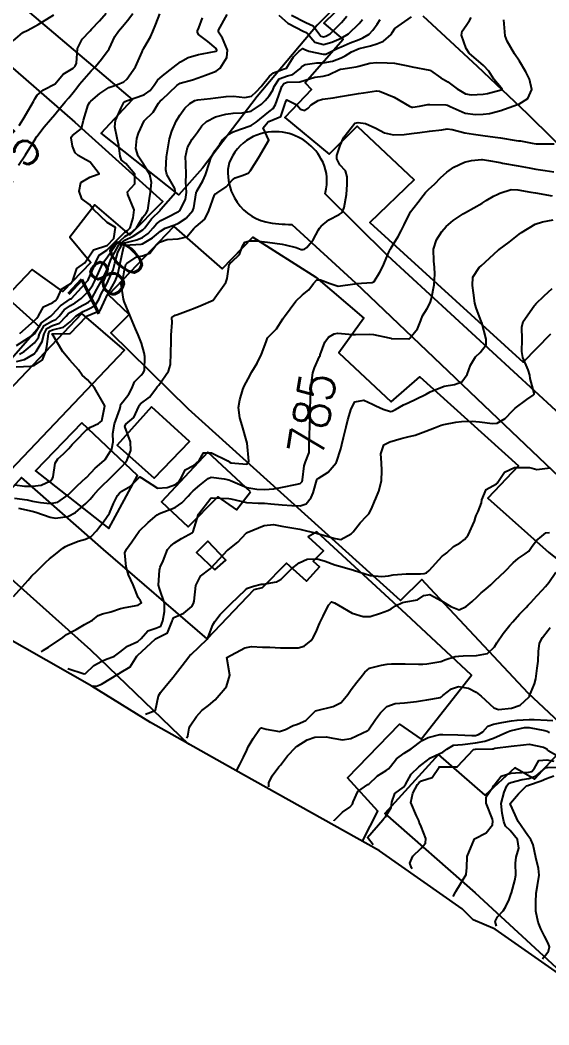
# Model space of a CAD drawing. Header units: metres. Extents: x 307586 to 320046, y 7427249 to 7434250.
# Drawn here: x 318462.1 to 318521.4, y 7429861 to 7429973.6 of the extents above; entities that cross this region are included whole.
import ezdxf
from ezdxf.enums import TextEntityAlignment as Align

# ---------------------------------------------------------------- set-up
doc = ezdxf.new("R2010")
doc.units = ezdxf.units.M
doc.header["$MEASUREMENT"] = 0
for name, color, linetype in [('Area', 45, 'Continuous'), ('Cotas', 45, 'Continuous'), ('Curvas de Nivel 1m', 11, 'Continuous'), ('Curvas de Nivel 5m', 15, 'Continuous'), ('Edificações', 30, 'Continuous'), ('Vias Primárias', 230, 'Continuous')]:
    doc.layers.add(name, color=color, linetype=linetype)
doc.styles.add('Style-STANDARD', font='STANDARD.shx')

msp = doc.modelspace()

# ---------------------------------------------------------------- linework, layer by layer
at = {"layer": 'Area'}
msp.add_polyline3d([(318531.45, 7429859.28, 797.75), (318527.81, 7429862.45, 797.75), (318523.99, 7429865.69, 801.75), (318515.37, 7429871.69, 801.68), (318512.91, 7429872.74, 801.5), (318511.68, 7429873.98, 801.48), (318502.4, 7429880.49, 793.26), (318487.16, 7429889, 792.92), (318476.75, 7429894.85, 791.23), (318470.14, 7429898.92, 791.31), (318455.02, 7429907.53, 788.57)], dxfattribs=at)
at = {"layer": 'Curvas de Nivel 1m', "flags": 128}
for points, elevation in [([(318461.34, 7429971.23), (318462.12, 7429971.92), (318462.42, 7429972.16), (318462.98, 7429972.44), (318463.74, 7429972.83), (318464.14, 7429973.06), (318465.88, 7429974.13)], 773), ([(318461.5, 7429919.98), (318462.89, 7429919.82), (318463.5, 7429919.65), (318464.41, 7429919.49), (318465.49, 7429919.39), (318466.35, 7429919.53), (318467.5, 7429920.38), (318468.5, 7429921.39), (318469.53, 7429922.3), (318469.56, 7429922.32), (318469.59, 7429922.35), (318470.53, 7429923.36), (318471.55, 7429924.22), (318471.66, 7429924.33), (318472.38, 7429925.51), (318472.55, 7429926.32), (318472.5, 7429927.23), (318472.69, 7429928.31), (318473.28, 7429929.97), (318473.36, 7429930.3), (318473.4, 7429930.52), (318473.63, 7429930.8), (318474.31, 7429931.63), (318474.63, 7429932.29), (318474.94, 7429933.01), (318475.67, 7429933.77), (318475.93, 7429934.02), (318476.06, 7429934.28), (318476.09, 7429935.88), (318476.04, 7429936.28), (318475.71, 7429937.34), (318475.34, 7429938.28), (318475.04, 7429938.98), (318474.48, 7429940.29), (318473.77, 7429942.03), (318473.69, 7429942.3), (318473.46, 7429943.97), (318473.59, 7429944.3), (318473.63, 7429944.46), (318473.81, 7429945.56), (318473.96, 7429946.16), (318474.09, 7429946.3), (318475.13, 7429946.99), (318475.83, 7429947.16), (318476.66, 7429947.45), (318477.3, 7429948.27), (318477.58, 7429948.53), (318477.85, 7429948.7), (318478.59, 7429948.99), (318479.85, 7429949.06), (318480.82, 7429949.26), (318481.6, 7429950.21), (318481.73, 7429950.35), (318481.87, 7429950.44), (318482.84, 7429951.24), (318483.29, 7429952.19), (318483.91, 7429953.96), (318483.99, 7429954.1), (318484.16, 7429954.18), (318485.21, 7429954.88), (318485.94, 7429955.64), (318486.22, 7429955.87), (318487.03, 7429956.15), (318487.67, 7429956.42), (318487.95, 7429956.7), (318488.85, 7429958.13), (318489.99, 7429960.11), (318489.35, 7429961.47), (318489.89, 7429962.11), (318490.01, 7429962.18), (318491.34, 7429962.77), (318491.8, 7429964.09), (318491.84, 7429964.29), (318492.04, 7429964.63), (318493.16, 7429964.07), (318493.55, 7429963.59), (318494.03, 7429963.43), (318494.41, 7429963.68), (318494.76, 7429964.05), (318495.52, 7429964.56), (318496.04, 7429964.69), (318497.23, 7429964.84), (318498.05, 7429964.98), (318498.92, 7429965.14), (318500.05, 7429965.32), (318500.63, 7429965.4), (318502.06, 7429965.62), (318502.43, 7429965.59), (318504.05, 7429964.93), (318505.76, 7429963.92), (318506.03, 7429963.8), (318506.16, 7429963.79), (318506.91, 7429963.91), (318507.85, 7429964.09), (318508.04, 7429964.09), (318509.86, 7429964.05), (318510.04, 7429964.01), (318510.33, 7429963.87), (318512.03, 7429963.14), (318513.18, 7429962.99), (318514.02, 7429963.01), (318514.74, 7429963.1), (318516.03, 7429963.43), (318516.31, 7429963.52), (318517.06, 7429963.79), (318517.77, 7429964.05), (318518.04, 7429964.15), (318519.06, 7429964.76), (318519.49, 7429965.76), (318519.25, 7429966.94), (318518.84, 7429967.77), (318518.1, 7429968.95), (318517.55, 7429969.79), (318516.72, 7429971.2), (318516.51, 7429971.8), (318516.36, 7429973.59)], 782), ([(318461.52, 7429921.5), (318462.61, 7429921.34), (318463.52, 7429921.33), (318464.47, 7429921.46), (318465.53, 7429921.95), (318465.73, 7429922.2), (318465.82, 7429922.4), (318466.04, 7429923.9), (318466.33, 7429924.39), (318466.99, 7429924.96), (318467.57, 7429925.57), (318467.95, 7429926), (318468.31, 7429926.37), (318469.6, 7429927.68), (318470, 7429927.94), (318470.9, 7429928.34), (318471.27, 7429928.67), (318471.62, 7429930.33), (318470.47, 7429932.34), (318469.66, 7429933.24), (318469.09, 7429933.78), (318468.67, 7429934.36), (318467.69, 7429935.47), (318466.89, 7429936.39), (318465.72, 7429938.4), (318467.67, 7429938.43), (318467.72, 7429938.45), (318469.57, 7429940.35), (318469.67, 7429940.43), (318469.74, 7429940.46), (318471.08, 7429941.01), (318471.68, 7429942.33), (318471.7, 7429942.4), (318471.77, 7429942.53), (318472.79, 7429944.32), (318473.07, 7429945.05), (318473.33, 7429946.31), (318473.74, 7429948.2), (318473.79, 7429948.3), (318473.84, 7429948.33), (318475.68, 7429948.45), (318475.85, 7429948.49), (318476.96, 7429949.16), (318477.86, 7429949.92), (318478.39, 7429950.25), (318479.47, 7429950.63), (318479.87, 7429950.8), (318480.74, 7429951.36), (318481.47, 7429952.21), (318481.59, 7429952.52), (318481.85, 7429954.21), (318481.86, 7429954.26), (318481.92, 7429954.39), (318482.59, 7429955.54), (318482.89, 7429956.2), (318483.35, 7429957.58), (318483.53, 7429958.19), (318483.97, 7429958.95), (318484.5, 7429959.66), (318484.86, 7429960.17), (318485.43, 7429960.73), (318486, 7429961.04), (318486.81, 7429961.34), (318488.01, 7429961.74), (318488.59, 7429962.13), (318490.02, 7429963.27), (318490.49, 7429963.64), (318490.75, 7429964.1), (318491.1, 7429965.04), (318491.46, 7429966.1), (318491.7, 7429966.46), (318492.07, 7429966.58), (318493.49, 7429966.65), (318494.07, 7429966.81), (318495.18, 7429967.16), (318496.08, 7429967.26), (318496.7, 7429967.41), (318497.91, 7429968.02), (318498.04, 7429968.07), (318498.08, 7429968.07), (318499.78, 7429968.3), (318500.09, 7429968.38), (318501.34, 7429968.73), (318502.1, 7429968.82), (318503.27, 7429968.78), (318504.09, 7429968.71), (318505.59, 7429968.43), (318506.09, 7429968.31), (318508.04, 7429967.94), (318508.08, 7429967.93), (318508.14, 7429967.9), (318509.28, 7429967.09), (318510.07, 7429966.64), (318511.13, 7429965.86), (318512.05, 7429965.3), (318512.71, 7429965.18), (318514.05, 7429965.26), (318514.53, 7429965.34), (318516.06, 7429965.74), (318516.11, 7429965.75), (318516.15, 7429965.8), (318516.06, 7429965.96), (318515.22, 7429966.95), (318514.68, 7429967.82), (318514.09, 7429968.46), (318512.48, 7429969.85), (318512.12, 7429970.36), (318511.62, 7429971.86), (318511.69, 7429972.31), (318512.14, 7429972.95), (318512.5, 7429973.5), (318512.7, 7429973.84)], 781), ([(318461.69, 7429935.32), (318462.59, 7429935.54), (318463.7, 7429936.18), (318463.82, 7429936.3), (318463.92, 7429936.42), (318464.59, 7429937.54), (318464.81, 7429938.41), (318465.11, 7429939.02), (318465.73, 7429939.34), (318466.52, 7429939.61), (318467.28, 7429940.38), (318467.49, 7429940.63), (318467.75, 7429940.82), (318468.73, 7429941.39), (318469.77, 7429941.97), (318469.99, 7429942.13), (318470.14, 7429942.35), (318470.72, 7429943.4), (318471.23, 7429944.34), (318471.42, 7429944.71), (318471.81, 7429945.47), (318472.08, 7429946.06), (318472.15, 7429946.33), (318472.31, 7429946.81), (318473.15, 7429948.31), (318473.85, 7429948.91), (318474.8, 7429949.34), (318475.86, 7429950.04), (318475.99, 7429950.15), (318476.1, 7429950.28), (318476.86, 7429951.28), (318477.85, 7429952.26), (318477.87, 7429952.29), (318477.89, 7429952.36), (318479.52, 7429954.24), (318479.46, 7429954.7), (318478.58, 7429956.25), (318478.46, 7429956.76), (318478.54, 7429958.25), (318478.63, 7429958.91), (318478.87, 7429960.25), (318479.11, 7429961.12), (318479.63, 7429962.24), (318480.02, 7429962.92), (318480.57, 7429963.69), (318481.16, 7429964.22), (318481.72, 7429964.53), (318482.04, 7429964.62), (318483.45, 7429964.78), (318484.04, 7429964.85), (318485.22, 7429965), (318486.05, 7429965.02), (318487.32, 7429964.87), (318488.05, 7429965.04), (318488.62, 7429965.57), (318489.14, 7429966.12), (318490.07, 7429967.28), (318490.54, 7429967.65), (318491.73, 7429968.09), (318492, 7429968.17), (318492.09, 7429968.36), (318492.76, 7429969.43), (318493.42, 7429970.08), (318493.83, 7429970.36), (318494.11, 7429970.22), (318494.21, 7429970.17), (318494.49, 7429970.06), (318496.11, 7429969.72), (318496.4, 7429969.75), (318497, 7429970.03), (318497.75, 7429970.39), (318498.12, 7429970.55), (318499.11, 7429971), (318500.13, 7429971.39), (318500.56, 7429971.55), (318501.25, 7429971.98), (318501.67, 7429972.44), (318502.14, 7429973.11), (318502.49, 7429973.63)], 779), ([(318461.71, 7429937.08), (318463.59, 7429938.29), (318463.72, 7429938.39), (318463.73, 7429938.41), (318464.5, 7429939.65), (318465.54, 7429940.4), (318465.67, 7429940.48), (318465.75, 7429940.57), (318466.63, 7429941.53), (318467.77, 7429942.32), (318467.81, 7429942.34), (318467.86, 7429942.38), (318469.01, 7429943.58), (318469.68, 7429944.35), (318469.73, 7429944.42), (318469.8, 7429944.53), (318470.36, 7429945.79), (318470.55, 7429946.34), (318470.97, 7429947.2), (318471.84, 7429947.78), (318472.4, 7429948.32), (318473.86, 7429949.78), (318474.16, 7429949.99), (318474.44, 7429950.29), (318474.78, 7429951.39), (318474.89, 7429952.29), (318474.2, 7429954.01), (318474.17, 7429954.3), (318474.99, 7429955.22), (318474.98, 7429956.29), (318473.95, 7429957.47), (318473.5, 7429957.85), (318473.33, 7429958.31), (318473.18, 7429959.51), (318473, 7429960.31), (318472.74, 7429961.58), (318472.82, 7429962.32), (318473.45, 7429963.74), (318473.75, 7429964.31), (318473.9, 7429964.44), (318474.04, 7429964.5), (318475.37, 7429964.96), (318476.05, 7429965.23), (318476.68, 7429965.65), (318477.15, 7429966.27), (318477.51, 7429966.83), (318478.07, 7429967.31), (318479.29, 7429968.24), (318480.09, 7429968.88), (318480.97, 7429969.35), (318482.1, 7429969.69), (318482.53, 7429969.77), (318484.1, 7429970.07), (318484.18, 7429970.19), (318484.11, 7429970.36), (318483.17, 7429971.15), (318482.13, 7429971.94), (318481.99, 7429972.21), (318481.99, 7429972.35), (318482.14, 7429972.69), (318482.57, 7429973.79)], 777), ([(318462, 7429961.73), (318462.28, 7429962.17), (318462.45, 7429962.44), (318463.11, 7429963.52), (318463.6, 7429964.43), (318463.75, 7429964.72), (318464.04, 7429965.13), (318464.73, 7429965.74), (318466.06, 7429966.4), (318466.95, 7429967.51), (318468.08, 7429968.18), (318468.3, 7429968.38), (318468.43, 7429968.72), (318468.54, 7429970.37), (318469.06, 7429971.42), (318469.96, 7429972.35), (318470.13, 7429972.52), (318471.01, 7429973.47), (318471.78, 7429974.33)], 774), ([(318462.03, 7429936.11), (318462.57, 7429936.44), (318463.71, 7429937.38), (318464.16, 7429937.98), (318464.3, 7429938.41), (318464.81, 7429939.33), (318465.74, 7429939.87), (318466.11, 7429940.02), (318466.49, 7429940.39), (318467.06, 7429941.08), (318467.76, 7429941.57), (318468.27, 7429941.86), (318468.97, 7429942.36), (318469.78, 7429943.2), (318470.25, 7429943.89), (318470.48, 7429944.34), (318470.9, 7429945.24), (318471.4, 7429946.33), (318471.56, 7429946.59), (318471.83, 7429946.92), (318472.81, 7429948.32), (318473.85, 7429949.31), (318474.48, 7429949.67), (318475.17, 7429950.29), (318475.42, 7429950.73), (318475.88, 7429951.47), (318476.24, 7429951.92), (318476.44, 7429952.27), (318476.63, 7429953.55), (318476.72, 7429954.27), (318476.85, 7429955.35), (318476.67, 7429956.27), (318475.95, 7429957.43), (318475.34, 7429958.29), (318475.08, 7429959.18), (318475.19, 7429960.29), (318475.38, 7429960.9), (318476.01, 7429962.28), (318477.04, 7429963.25), (318477.65, 7429964.26), (318477.82, 7429964.48), (318478.04, 7429964.67), (318478.87, 7429965.43), (318479.67, 7429966.24), (318480.07, 7429966.48), (318481.43, 7429966.85), (318482.07, 7429967.09), (318482.89, 7429967.39), (318484.08, 7429967.83), (318484.54, 7429968.18), (318485.28, 7429969.36), (318485.38, 7429970.17), (318484.79, 7429971.51), (318484.36, 7429972.19), (318484.36, 7429972.41), (318485.34, 7429974.17)], 778), ([(318462.07, 7429938.44), (318463.74, 7429939.9), (318463.99, 7429940.17), (318464.17, 7429940.42), (318464.73, 7429941.44), (318465.77, 7429941.93), (318466.06, 7429942.1), (318466.29, 7429942.39), (318466.76, 7429943.41), (318467.79, 7429944.06), (318468.03, 7429944.38), (318468.47, 7429945.71), (318469.37, 7429946.36), (318469.83, 7429947.03), (318470.36, 7429947.82), (318471.84, 7429948.29), (318471.9, 7429948.33), (318472.62, 7429949.08), (318472.81, 7429950.32), (318471.87, 7429950.89), (318470.34, 7429952.35), (318469.9, 7429952.88), (318469.05, 7429953.51), (318468.73, 7429954.37), (318468.94, 7429955.35), (318469.94, 7429955.97), (318470.23, 7429956.05), (318470.96, 7429956.34), (318469.96, 7429957.63), (318469.49, 7429957.89), (318468.62, 7429958.37), (318468.28, 7429958.69), (318467.97, 7429959.41), (318467.84, 7429960.38), (318467.87, 7429960.49), (318467.99, 7429960.62), (318468.98, 7429961.39), (318469.24, 7429962.36), (318469.75, 7429964.07), (318469.93, 7429964.35), (318469.97, 7429964.41), (318470.03, 7429964.48), (318471.07, 7429965.32), (318472.06, 7429965.99), (318472.29, 7429966.09), (318473.03, 7429966.32), (318473.74, 7429966.64), (318474.07, 7429966.93), (318475.04, 7429968.3), (318475.8, 7429969.98), (318475.92, 7429970.28), (318475.99, 7429970.4), (318476.11, 7429970.59), (318476.73, 7429971.67), (318477, 7429972.27), (318477.33, 7429973.08), (318477.78, 7429974.26)], 776), ([(318491.14, 7429974.1), (318492.14, 7429973.2), (318493.92, 7429972.28), (318494.13, 7429972.2), (318494.22, 7429972.16), (318494.3, 7429972.07), (318495.16, 7429971.09), (318496.12, 7429970.82), (318497.08, 7429971.07), (318498.13, 7429971.54), (318498.94, 7429972.01), (318500.14, 7429973.16), (318500.51, 7429973.62)], 778), ([(318492.53, 7429974.09), (318494.15, 7429973.3), (318494.98, 7429972.9), (318495.62, 7429972.05), (318495.85, 7429971.76), (318496.13, 7429971.68), (318496.41, 7429971.75), (318496.87, 7429972.03), (318497.51, 7429972.66), (318498.15, 7429973.27), (318498.75, 7429974.01)], 777), ([(318461.93, 7429918.89), (318463.48, 7429918.52), (318463.88, 7429918.42), (318465.48, 7429917.86), (318466.1, 7429917.77), (318467.48, 7429917.93), (318468.34, 7429918.37), (318469.49, 7429919.38), (318469.96, 7429919.88), (318470.34, 7429920.34), (318470.89, 7429920.96), (318471.52, 7429921.56), (318471.92, 7429921.94), (318472.3, 7429922.32), (318473.55, 7429923.59), (318473.89, 7429923.95), (318474.13, 7429924.29), (318474.53, 7429925.33), (318474.51, 7429926.29), (318473.87, 7429928.02), (318473.95, 7429928.3), (318474.88, 7429929.02), (318475.43, 7429930.28), (318475.49, 7429930.42), (318475.63, 7429930.56), (318476.62, 7429931.29), (318477.34, 7429932.26), (318477.47, 7429932.45), (318477.66, 7429932.66), (318478.77, 7429934.24), (318478.97, 7429934.96), (318479.01, 7429936.24), (318479.06, 7429937.58), (318479.07, 7429938.24), (318479.17, 7429939.67), (318479.14, 7429940.24), (318479.5, 7429940.48), (318479.75, 7429940.56), (318480.95, 7429941.02), (318481.76, 7429941.31), (318482.39, 7429941.57), (318483.77, 7429942.18), (318485.18, 7429944.17), (318485.35, 7429944.62), (318485.55, 7429946.16), (318485.65, 7429946.33), (318485.83, 7429946.44), (318486.7, 7429947.28), (318487.03, 7429948.15), (318487.3, 7429948.69), (318487.85, 7429948.83), (318488.54, 7429948.81), (318489.85, 7429948.69), (318491.5, 7429948.44), (318491.85, 7429948.38), (318493.05, 7429948.07), (318493.64, 7429947.87), (318493.84, 7429947.84), (318494.02, 7429947.88), (318494.27, 7429948.06), (318494.98, 7429948.92), (318495.59, 7429950.04), (318495.69, 7429950.23), (318495.88, 7429950.46), (318496.73, 7429951.19), (318497.89, 7429951.76), (318498.23, 7429952.01), (318498.46, 7429952.57), (318498.72, 7429954.01), (318498.79, 7429955.15), (318498.79, 7429956.01), (318498.61, 7429956.67), (318497.96, 7429957.34), (318497.64, 7429958.02), (318497.62, 7429958.38), (318497.99, 7429959.5), (318498.16, 7429959.85), (318498.22, 7429960.02), (318498.42, 7429960.44), (318499.64, 7429962), (318500.01, 7429962.09), (318500.83, 7429961.98), (318502.01, 7429961.44), (318502.96, 7429960.92), (318504, 7429960.71), (318505.18, 7429960.75), (318506, 7429960.84), (318506.95, 7429960.96), (318508.01, 7429961.11), (318509.4, 7429961.27), (318510.01, 7429961.36), (318510.56, 7429961.31), (318512, 7429960.93), (318512.95, 7429960.78), (318514, 7429960.63), (318515.38, 7429960.43), (318516, 7429960.35), (318517.73, 7429960.05), (318518, 7429960.03), (318518.24, 7429960.02), (318519.55, 7429959.76), (318519.99, 7429959.69), (318520.06, 7429959.68), (318521.99, 7429959.69)], 783), ([(318461.37, 7429908.97), (318462.69, 7429910.43), (318463, 7429910.81), (318463.4, 7429911.25), (318463.99, 7429911.82), (318464.57, 7429912.41), (318465, 7429912.82), (318465.42, 7429913.18), (318466.1, 7429913.72), (318466.92, 7429914.39), (318467.22, 7429914.59), (318467.44, 7429914.69), (318468.64, 7429915.16), (318469.45, 7429915.41), (318470.08, 7429915.71), (318470.67, 7429916.34), (318471.01, 7429916.79), (318471.47, 7429917.34), (318472.14, 7429918.32), (318472.59, 7429919.41), (318473.02, 7429920.31), (318473.24, 7429920.57), (318473.51, 7429920.76), (318474.48, 7429921.32), (318475.41, 7429922.28), (318475.47, 7429922.35), (318475.53, 7429922.38), (318475.72, 7429922.28), (318477.52, 7429921.1), (318478.59, 7429921.17), (318479.52, 7429921.54), (318479.92, 7429921.83), (318480.16, 7429922.22), (318480.62, 7429923.15), (318481.55, 7429923.65), (318482.2, 7429924.2), (318482.69, 7429925.07), (318483.57, 7429925.08), (318485.4, 7429924.16), (318485.55, 7429924.07), (318485.74, 7429923.97), (318487.55, 7429923.82), (318487.76, 7429924.14), (318487.58, 7429926.14), (318487.02, 7429928.15), (318486.75, 7429929.01), (318486.6, 7429930.15), (318486.77, 7429931.02), (318487.08, 7429932.15), (318487.25, 7429932.55), (318487.67, 7429933.36), (318488.08, 7429934.13), (318488.68, 7429935.13), (318489.18, 7429936.12), (318489.72, 7429937.5), (318489.87, 7429937.96), (318489.99, 7429938.11), (318490.87, 7429938.96), (318491.56, 7429940.09), (318491.63, 7429940.21), (318491.75, 7429940.36), (318493.04, 7429942.07), (318493.78, 7429942.79), (318494.49, 7429943.34), (318495.01, 7429944.05), (318495.4, 7429944.45), (318495.8, 7429944.47), (318496.89, 7429944.03), (318497.79, 7429943.75), (318499.64, 7429943.99), (318499.75, 7429944.03), (318499.79, 7429944.04), (318501.6, 7429944.17), (318501.8, 7429944.28), (318502.45, 7429945.32), (318502.78, 7429945.96), (318503.46, 7429947.57), (318503.66, 7429947.94), (318503.73, 7429948.05), (318503.85, 7429948.21), (318504.49, 7429949.3), (318504.83, 7429949.93), (318505.18, 7429950.63), (318505.8, 7429951.92), (318505.84, 7429951.98), (318505.89, 7429952.06), (318506.7, 7429953.12), (318507.31, 7429953.91), (318507.59, 7429954.24), (318507.92, 7429954.57), (318508.6, 7429955.22), (318509.26, 7429955.88), (318509.95, 7429956.5), (318510.76, 7429957.06), (318511.96, 7429957.65), (318512.73, 7429957.84), (318513.85, 7429957.94), (318513.96, 7429957.93), (318514.64, 7429957.81), (318515.96, 7429957.59), (318516.22, 7429957.54), (318517.96, 7429957.23), (318519.2, 7429957.01), (318519.95, 7429956.87), (318521, 7429956.69), (318521.95, 7429956.55)], 784), ([(318467.45, 7429900.92), (318469.31, 7429900.31), (318469.44, 7429900.35), (318470.37, 7429901.24), (318471.28, 7429901.74), (318471.7, 7429901.91), (318472.68, 7429902.31), (318473.3, 7429902.74), (318474.17, 7429903.43), (318475.31, 7429903.94), (318475.7, 7429904.27), (318476.45, 7429905.14), (318477.33, 7429905.42), (318477.91, 7429905.67), (318478.13, 7429906.24), (318478.29, 7429907.31), (318478.3, 7429908.24), (318477.74, 7429909.89), (318477.63, 7429910.25), (318477.74, 7429911.92), (318477.83, 7429912.25), (318478.14, 7429912.97), (318478.64, 7429914.24), (318479, 7429914.67), (318479.44, 7429915), (318480.2, 7429915.47), (318481.46, 7429916.16), (318481.49, 7429916.18), (318481.51, 7429916.21), (318481.52, 7429916.26), (318482.12, 7429918.2), (318483.5, 7429919.98), (318483.64, 7429920.04), (318485.5, 7429919.95), (318485.75, 7429919.91), (318487.5, 7429919.52), (318488.8, 7429919.42), (318489.5, 7429919.42), (318490.24, 7429919.36), (318491.49, 7429919.24), (318492.58, 7429919.16), (318493.5, 7429919.13), (318494.2, 7429919.36), (318494.74, 7429920.05), (318494.98, 7429920.58), (318495.4, 7429922.04), (318495.44, 7429922.13), (318495.53, 7429922.2), (318496.67, 7429922.9), (318497.55, 7429923.97), (318497.58, 7429924.02), (318498.08, 7429925.51), (318498.2, 7429926.01), (318498.37, 7429926.78), (318498.66, 7429928), (318498.86, 7429928.76), (318499.23, 7429930), (318499.64, 7429930.79), (318500.65, 7429930.97), (318501.64, 7429930.54), (318502.01, 7429930.34), (318502.83, 7429929.95), (318503.63, 7429929.72), (318503.83, 7429929.74), (318504.21, 7429929.93), (318505.12, 7429930.44), (318505.64, 7429930.69), (318506.48, 7429931.08), (318507.65, 7429931.65), (318508.11, 7429931.89), (318509.66, 7429932.55), (318510.81, 7429932.71), (318511.66, 7429933.01), (318512.25, 7429933.84), (318512.62, 7429934.91), (318513.17, 7429935.83), (318513.71, 7429936.33), (318514.36, 7429937.17), (318514.38, 7429937.81), (318513.88, 7429939.69), (318513.83, 7429939.82), (318513.75, 7429940.02), (318513.24, 7429941.3), (318513.11, 7429941.83), (318512.97, 7429943.01), (318512.85, 7429943.83), (318512.88, 7429944.76), (318513.59, 7429945.82), (318513.82, 7429946.03), (318514.76, 7429946.88), (318515.74, 7429947.8), (318515.8, 7429947.85), (318515.84, 7429947.87), (318516.97, 7429948.68), (318517.87, 7429949.41), (318518.06, 7429949.58), (318518.33, 7429949.77), (318519.88, 7429950.69), (318520.68, 7429950.95), (318521.89, 7429951.16)], 786), ([(318470.3, 7429898.97), (318470.67, 7429898.92), (318471.25, 7429899.15), (318473.13, 7429900.3), (318473.22, 7429900.34), (318473.26, 7429900.37), (318474.47, 7429901.09), (318475.2, 7429902.28), (318475.24, 7429902.33), (318475.29, 7429902.37), (318477.31, 7429904.25), (318478.64, 7429904.92), (318479.18, 7429906.23), (318479.2, 7429906.37), (318479.35, 7429906.62), (318480.47, 7429907.1), (318481.36, 7429907.87), (318481.55, 7429908.21), (318481.62, 7429908.46), (318481.8, 7429910.2), (318482.35, 7429911.24), (318483.41, 7429912.07), (318483.48, 7429912.11), (318483.55, 7429912.18), (318484.43, 7429913.16), (318485.37, 7429914.16), (318485.4, 7429914.19), (318485.43, 7429914.21), (318486.54, 7429915.05), (318487.46, 7429916.06), (318487.5, 7429916.1), (318487.57, 7429916.14), (318489.47, 7429916.94), (318490.53, 7429917.04), (318491.47, 7429916.86), (318492.13, 7429916.74), (318493.47, 7429916.53), (318495.46, 7429916.04), (318497.45, 7429915.46), (318498.08, 7429915.38), (318499.24, 7429915.99), (318499.47, 7429916.24), (318500.23, 7429917.23), (318500.97, 7429917.98), (318501.21, 7429918.25), (318501.5, 7429918.8), (318501.86, 7429919.61), (318502.01, 7429919.96), (318502.34, 7429920.77), (318502.62, 7429921.95), (318502.67, 7429923.08), (318502.64, 7429923.95), (318502.57, 7429924.96), (318502.9, 7429925.95), (318503.59, 7429926.3), (318504.86, 7429926.66), (318505.59, 7429926.85), (318506.43, 7429927.07), (318507.6, 7429927.49), (318508.57, 7429927.89), (318509.31, 7429928.17), (318509.61, 7429928.26), (318510.96, 7429928.51), (318511.61, 7429928.58), (318512.82, 7429928.63), (318513.61, 7429928.55), (318515.07, 7429928.35), (318515.61, 7429928.41), (318516.5, 7429928.91), (318517.33, 7429929.78), (318517.47, 7429929.94), (318517.64, 7429930.09), (318518.92, 7429931.04), (318519.65, 7429931.54), (318519.75, 7429931.65), (318519.76, 7429931.75), (318519.66, 7429932.15), (318519.31, 7429933.4), (318519.27, 7429933.76), (318519.07, 7429934.37), (318518.47, 7429935.77), (318518.38, 7429936.44), (318518.4, 7429937.77), (318518.37, 7429939.15), (318518.54, 7429939.77), (318519.77, 7429941.55), (318519.86, 7429941.66), (318519.95, 7429941.75), (318520.86, 7429942.66), (318521.79, 7429943.5)], 787), ([(318476.19, 7429895.78), (318477.27, 7429896.2), (318477.31, 7429896.25), (318477.64, 7429897.85), (318477.84, 7429898.24), (318478.48, 7429899), (318479.26, 7429899.94), (318479.39, 7429900.1), (318479.49, 7429900.23), (318480.27, 7429901.23), (318481.02, 7429902.21), (318481.15, 7429902.36), (318481.3, 7429902.49), (318483.09, 7429904.18), (318483.18, 7429904.32), (318483.32, 7429904.71), (318483.72, 7429905.79), (318483.94, 7429906.17), (318484.56, 7429906.95), (318485.36, 7429907.77), (318485.76, 7429908.15), (318487.38, 7429909.74), (318487.61, 7429909.9), (318488.28, 7429910.12), (318489.16, 7429910.34), (318489.39, 7429910.37), (318490.86, 7429910.62), (318491.4, 7429910.93), (318492.53, 7429912.07), (318493.42, 7429912.76), (318494.32, 7429913.15), (318495.42, 7429913.2), (318496.33, 7429912.94), (318497.42, 7429912.52), (318497.81, 7429912.4), (318499.27, 7429911.99), (318499.41, 7429911.95), (318499.48, 7429911.92), (318501.41, 7429911.32), (318502.67, 7429911.21), (318503.41, 7429911.31), (318503.93, 7429911.42), (318505.41, 7429911.5), (318507.02, 7429911.51), (318507.41, 7429911.54), (318507.68, 7429911.62), (318508, 7429911.88), (318509.43, 7429913.49), (318509.65, 7429913.65), (318509.97, 7429913.86), (318510.72, 7429914.58), (318511.45, 7429915), (318511.95, 7429915.35), (318512.34, 7429915.84), (318513.08, 7429917.43), (318513.18, 7429917.82), (318513.25, 7429918.06), (318513.49, 7429918.49), (318513.84, 7429919.48), (318513.9, 7429919.82), (318514.36, 7429920.98), (318515.53, 7429921.61), (318515.64, 7429921.69), (318515.7, 7429921.8), (318516.43, 7429922.9), (318517.55, 7429923.44), (318519.22, 7429923.43), (318519.55, 7429923.35), (318520.07, 7429923.22), (318521.55, 7429923.39)], 788), ([(318480.76, 7429893.15), (318480.92, 7429893.34), (318481.06, 7429894.21), (318481.09, 7429894.31), (318481.2, 7429894.5), (318481.89, 7429895.52), (318482.48, 7429896.19), (318483.23, 7429896.78), (318483.99, 7429897.41), (318484.67, 7429898.17), (318484.93, 7429898.47), (318485.25, 7429898.89), (318485.63, 7429900.15), (318485.29, 7429902.16), (318487.3, 7429903.24), (318488.06, 7429903.37), (318489.3, 7429903.3), (318490.12, 7429903.29), (318491.3, 7429903.23), (318492.45, 7429903.22), (318493.3, 7429903.23), (318493.96, 7429903.4), (318494.74, 7429904.05), (318494.99, 7429904.37), (318495.33, 7429905.01), (318495.61, 7429905.76), (318495.73, 7429906.03), (318496.1, 7429906.77), (318496.68, 7429908.02), (318497.02, 7429908.37), (318497.37, 7429908.28), (318497.83, 7429908.01), (318499.35, 7429907.11), (318500.6, 7429906.73), (318501.35, 7429906.75), (318502.51, 7429907.11), (318503.36, 7429907.42), (318503.72, 7429907.58), (318504.21, 7429907.93), (318504.99, 7429908.3), (318505.37, 7429908.38), (318506.66, 7429908.61), (318507.38, 7429909.1), (318508.05, 7429909.21), (318509.37, 7429908.51), (318510.4, 7429907.86), (318511.36, 7429907.5), (318512.15, 7429907.84), (318512.8, 7429908.4), (318513.38, 7429908.95), (318513.83, 7429909.37), (318514.35, 7429909.81), (318514.9, 7429910.3), (318515.4, 7429910.78), (318516.46, 7429911.78), (318517.42, 7429912.74), (318517.96, 7429913.24), (318518.75, 7429913.76), (318519.14, 7429914.05), (318519.44, 7429914.51), (318519.99, 7429915.21), (318520.63, 7429915.74), (318521.08, 7429916.12), (318521.47, 7429916.16)], 789), ([(318490.02, 7429887.65), (318490.01, 7429888.1), (318490.36, 7429888.87), (318491.14, 7429889.88), (318491.3, 7429890.09), (318492.1, 7429891.14), (318492.98, 7429892.06), (318493.17, 7429892.22), (318494.31, 7429892.92), (318495.18, 7429893.22), (318496.43, 7429893.27), (318497.18, 7429893.12), (318498.26, 7429892.92), (318499.18, 7429893.06), (318499.82, 7429893.35), (318501.1, 7429893.97), (318501.16, 7429894.01), (318501.19, 7429894.04), (318501.97, 7429895.2), (318502.51, 7429895.95), (318503.23, 7429896.65), (318504.17, 7429897), (318505.23, 7429897.08), (318506.55, 7429897.22), (318507.24, 7429897.32), (318507.72, 7429897.41), (318509.24, 7429897.68), (318509.38, 7429897.73), (318509.53, 7429897.87), (318510.49, 7429898.62), (318511.26, 7429898.89), (318512.39, 7429898.69), (318513.25, 7429898.26), (318513.8, 7429897.81), (318515.23, 7429896.49), (318515.75, 7429896.32), (318517.23, 7429896.46), (318518.18, 7429896.81), (318519.2, 7429897.75), (318519.22, 7429897.77), (318519.24, 7429897.83), (318519.81, 7429899.2), (318519.93, 7429899.74), (318520.09, 7429900.94), (318520.22, 7429901.74), (318520.23, 7429902.81), (318520.34, 7429903.74), (318520.69, 7429904.37), (318521.34, 7429905.2), (318521.56, 7429905.51)], 791), ([(318497.33, 7429883.85), (318497.32, 7429883.88), (318497.45, 7429884.01), (318498.28, 7429884.81), (318499.09, 7429885.38), (318499.37, 7429885.71), (318499.46, 7429885.99), (318499.98, 7429887.12), (318501.12, 7429887.92), (318501.2, 7429887.97), (318502.2, 7429888.9), (318503.15, 7429889.47), (318503.43, 7429889.66), (318503.66, 7429889.93), (318504.31, 7429890.78), (318505.17, 7429891.43), (318505.96, 7429891.91), (318507.18, 7429892.83), (318507.88, 7429893.19), (318509.19, 7429893.5), (318509.53, 7429893.53), (318511.19, 7429893.48), (318512.76, 7429893.4), (318513.19, 7429893.42), (318513.51, 7429893.5), (318513.99, 7429893.81), (318514.55, 7429894.46), (318515.21, 7429894.68), (318516.13, 7429894.86), (318517.21, 7429895.05), (318517.85, 7429895.13), (318519.21, 7429895.2), (318519.76, 7429895.2), (318521.21, 7429895.13), (318521.84, 7429895.09)], 792), ([(318501.71, 7429881.15), (318501.05, 7429881.97), (318502.78, 7429883.94), (318502.91, 7429884.11), (318503.08, 7429884.3), (318503.71, 7429885.32), (318503.78, 7429885.93), (318504.14, 7429886.9), (318505.12, 7429887.63), (318505.34, 7429887.92), (318505.96, 7429889.09), (318506.82, 7429889.9), (318507.16, 7429890.15), (318508.13, 7429890.91), (318509.17, 7429891.39), (318509.51, 7429891.52), (318509.96, 7429891.86), (318510.71, 7429892.32), (318511.18, 7429892.37), (318511.73, 7429892.39), (318513.18, 7429892.59), (318514.21, 7429892.78), (318515.19, 7429893.11), (318516.69, 7429893.78), (318517.05, 7429893.92), (318517.2, 7429893.96), (318518.66, 7429894.3), (318519.2, 7429894.3), (318520.97, 7429893.95), (318521.2, 7429893.89), (318521.48, 7429893.73)], 793), ([(318506.08, 7429878.46), (318506, 7429878.58), (318505.83, 7429879.1), (318506.15, 7429879.9), (318507.04, 7429880.73), (318507.58, 7429881.35), (318507.62, 7429881.88), (318507.07, 7429883.22), (318506.87, 7429883.69), (318506.81, 7429883.89), (318506.57, 7429884.41), (318505.94, 7429885.91), (318506.14, 7429886.93), (318506.69, 7429887.9), (318506.87, 7429888.15), (318507.13, 7429888.31), (318508.31, 7429888.71), (318509.1, 7429889.87), (318509.12, 7429889.9), (318509.15, 7429889.91), (318511.1, 7429889.9), (318511.15, 7429889.92), (318512.97, 7429891.82), (318513.17, 7429891.86), (318515.08, 7429891.9), (318515.17, 7429891.92), (318515.36, 7429891.98), (318517.18, 7429892.2), (318518.57, 7429892.36), (318519.18, 7429892.43), (318520.8, 7429892.11), (318521.17, 7429891.91), (318521.26, 7429891.81), (318521.34, 7429891.73), (318522.51, 7429891.06)], 794), ([(318515.55, 7429872.05), (318515.4, 7429872.56), (318515.65, 7429873.09), (318516.27, 7429873.78), (318516.56, 7429874.18), (318516.97, 7429875.04), (318517.15, 7429875.6), (318517.2, 7429875.77), (318517.6, 7429877.16), (318517.71, 7429877.76), (318517.67, 7429879.11), (318517.75, 7429879.76), (318518.03, 7429880.77), (318517.88, 7429881.76), (318517.06, 7429882.78), (318516.54, 7429883.25), (318516.36, 7429883.78), (318516.16, 7429884.71), (318516.05, 7429885.79), (318516.39, 7429887.05), (318516.69, 7429887.78), (318516.88, 7429888.02), (318517.13, 7429888.14), (318518.41, 7429888.48), (318519.14, 7429888.6), (318519.99, 7429888.9), (318520.99, 7429889.73), (318521.07, 7429889.81), (318521.15, 7429889.82), (318521.24, 7429889.82), (318523.15, 7429889.9)], 796), ([(318520.68, 7429868.39), (318520.75, 7429868.49), (318520.95, 7429868.7), (318521.38, 7429869.25), (318521.46, 7429869.72), (318521.34, 7429870.14), (318520.93, 7429870.94), (318520.52, 7429871.73), (318520.19, 7429872.48), (318519.93, 7429873.74), (318519.96, 7429874.74), (318519.99, 7429875.74), (318520.12, 7429876.61), (318520.33, 7429877.74), (318520.25, 7429878.5), (318519.94, 7429879.74), (318519.64, 7429881.15), (318519.39, 7429881.75), (318519.06, 7429882.19), (318517.96, 7429883.76), (318517.1, 7429885.66), (318517.08, 7429885.77), (318517.1, 7429885.84), (318518, 7429886.87), (318518.9, 7429887.75), (318519.05, 7429887.82), (318519.12, 7429887.84), (318520.54, 7429888.33), (318521.14, 7429888.58), (318521.98, 7429888.87)], 797)]:
    msp.add_lwpolyline(points, dxfattribs=dict(at, elevation=elevation))
at = {"layer": 'Curvas de Nivel 5m', "flags": 128}
for points, elevation in [([(318461.68, 7429934.72), (318463.32, 7429934.79), (318463.68, 7429934.85), (318464.61, 7429935.49), (318464.99, 7429936.41), (318465.11, 7429937), (318465.28, 7429938.4), (318465.42, 7429938.71), (318465.73, 7429938.86), (318466.97, 7429939.14), (318467.74, 7429939.73), (318468.38, 7429940.37), (318469.2, 7429940.91), (318469.76, 7429941.16), (318470.54, 7429941.57), (318470.97, 7429942.34), (318471.21, 7429942.9), (318471.79, 7429943.94), (318472, 7429944.33), (318472.55, 7429945.58), (318472.74, 7429946.32), (318473.08, 7429947.55), (318473.47, 7429948.31), (318473.85, 7429948.59), (318475.2, 7429948.93), (318475.85, 7429949.21), (318476.47, 7429949.66), (318477.04, 7429950.27), (318477.4, 7429950.73), (318477.88, 7429951.11), (318478.64, 7429951.49), (318479.89, 7429952.12), (318479.96, 7429952.17), (318480.01, 7429952.23), (318480.67, 7429953.46), (318480.77, 7429954.22), (318480.71, 7429955.45), (318480.73, 7429956.22), (318480.68, 7429957.5), (318480.65, 7429958.22), (318480.9, 7429959.29), (318481.42, 7429960.22), (318481.65, 7429960.55), (318481.99, 7429961.01), (318482.5, 7429961.7), (318483.02, 7429962.19), (318484.02, 7429962.72), (318485.17, 7429963.02), (318486.02, 7429963.13), (318487.02, 7429963.15), (318488.02, 7429963.34), (318489.19, 7429964.12), (318489.6, 7429964.55), (318490.05, 7429965.08), (318490.44, 7429965.72), (318490.59, 7429966.1), (318491.18, 7429966.99), (318492.08, 7429967.31), (318492.71, 7429967.45), (318493.49, 7429968.08), (318493.76, 7429968.4), (318494.09, 7429968.59), (318495.38, 7429968.77), (318496.09, 7429968.78), (318497.16, 7429968.96), (318498.1, 7429969.32), (318498.58, 7429969.54), (318499.27, 7429970), (318500.12, 7429970.36), (318501.41, 7429970.68), (318502.12, 7429970.89), (318502.88, 7429971.2), (318503.71, 7429971.95), (318503.87, 7429972.21), (318504.14, 7429972.6), (318506.01, 7429973.92)], 780), ([(318461.95, 7429957.3), (318462.73, 7429958.44), (318463.87, 7429960.31), (318463.93, 7429960.42), (318463.95, 7429960.45), (318463.98, 7429960.5), (318464.82, 7429961.59), (318465.52, 7429962.4), (318466.02, 7429962.98), (318466.65, 7429963.77), (318467.18, 7429964.39), (318467.58, 7429964.85), (318468.05, 7429965.43), (318468.46, 7429965.97), (318468.78, 7429966.37), (318470.08, 7429967.86), (318470.32, 7429968.1), (318470.57, 7429968.35), (318471.25, 7429969.18), (318472.1, 7429970.33), (318472.75, 7429971.7), (318473.16, 7429972.32), (318473.61, 7429972.84), (318474.14, 7429973.52), (318474.74, 7429974.3)], 775), ([(318464.46, 7429902.83), (318464.74, 7429902.96), (318465.3, 7429903.3), (318466.91, 7429904.38), (318467.13, 7429904.56), (318467.32, 7429904.72), (318468.41, 7429905.27), (318469.34, 7429905.84), (318469.66, 7429906.03), (318470.22, 7429906.34), (318470.85, 7429906.83), (318471.35, 7429907.03), (318472.3, 7429907.26), (318473.36, 7429907.63), (318473.89, 7429907.76), (318475.36, 7429908.01), (318475.71, 7429908.27), (318475.6, 7429908.51), (318475.37, 7429908.86), (318474.78, 7429910.29), (318474.28, 7429911.41), (318473.99, 7429912.29), (318473.86, 7429913.86), (318474.04, 7429914.29), (318474.64, 7429915.09), (318475.46, 7429916.28), (318476.48, 7429917.26), (318477.48, 7429918.12), (318477.73, 7429918.26), (318479.49, 7429918.94), (318480.25, 7429919.47), (318480.94, 7429920.22), (318481.21, 7429920.51), (318481.51, 7429920.8), (318482.28, 7429921.44), (318483.19, 7429922.19), (318483.53, 7429922.33), (318484.98, 7429922.17), (318485.53, 7429922.05), (318485.71, 7429921.98), (318487.52, 7429921.19), (318488.64, 7429921), (318489.52, 7429920.98), (318490.58, 7429921.03), (318491.52, 7429921.23), (318492.99, 7429921.53), (318493.53, 7429921.65), (318493.74, 7429921.85), (318493.79, 7429922.06), (318493.97, 7429923.63), (318494.13, 7429924.05), (318494.51, 7429925.11), (318494.54, 7429926.05), (318494.56, 7429927.08), (318494.6, 7429928.05), (318494.62, 7429929.05), (318494.64, 7429930.05), (318494.67, 7429931.02), (318494.72, 7429932.05), (318494.78, 7429932.93), (318494.92, 7429934.05), (318495.12, 7429934.61), (318495.7, 7429935.88), (318495.75, 7429935.99), (318495.77, 7429936.04), (318496.28, 7429937.47), (318496.69, 7429938.03), (318497.33, 7429938.42), (318497.73, 7429938.47), (318499.39, 7429938.33), (318499.73, 7429938.33), (318501.33, 7429938.38), (318501.73, 7429938.33), (318503.49, 7429937.94), (318503.68, 7429937.9), (318503.72, 7429937.89), (318503.78, 7429937.88), (318505.72, 7429937.86), (318505.77, 7429937.87), (318505.83, 7429937.92), (318506.67, 7429938.98), (318507.05, 7429939.91), (318507.23, 7429940.43), (318507.77, 7429941.24), (318508.11, 7429941.89), (318508.24, 7429942.35), (318508.55, 7429943.89), (318508.63, 7429945.07), (318508.58, 7429945.89), (318508.5, 7429946.56), (318508.46, 7429947.89), (318508.8, 7429948.95), (318509.4, 7429949.88), (318509.88, 7429950.44), (318510.66, 7429951.09), (318511.8, 7429951.85), (318511.86, 7429951.89), (318511.89, 7429951.91), (318512.04, 7429951.99), (318513.91, 7429953.05), (318514.39, 7429953.34), (318515.21, 7429953.81), (318515.67, 7429954.05), (318515.92, 7429954.17), (318517.16, 7429954.56), (318517.92, 7429954.53), (318519.39, 7429954.29), (318519.92, 7429954.2), (318521.78, 7429953.86)], 785), ([(318486.4, 7429889.51), (318486.75, 7429890.14), (318487.16, 7429890.97), (318487.53, 7429891.77), (318487.7, 7429892.12), (318488.24, 7429893.06), (318488.95, 7429894.11), (318489.07, 7429894.24), (318489.2, 7429894.25), (318489.69, 7429894.11), (318491.19, 7429893.84), (318491.86, 7429894.08), (318492.73, 7429894.54), (318493.2, 7429894.67), (318494.16, 7429895.1), (318495.11, 7429896.04), (318495.16, 7429896.11), (318495.22, 7429896.15), (318495.37, 7429896.19), (318497.23, 7429896.66), (318498.12, 7429897.12), (318498.86, 7429897.99), (318499.02, 7429898.22), (318499.25, 7429898.55), (318499.88, 7429899.37), (318500.35, 7429899.98), (318500.76, 7429900.5), (318501.28, 7429900.94), (318502.62, 7429901.28), (318503.29, 7429901.41), (318503.77, 7429901.45), (318505.29, 7429901.42), (318506.77, 7429901.38), (318507.29, 7429901.4), (318507.72, 7429901.45), (318509.29, 7429901.7), (318509.42, 7429901.74), (318509.73, 7429901.87), (318510.91, 7429902.24), (318511.3, 7429902.3), (318511.79, 7429902.33), (318513.3, 7429902.35), (318514.53, 7429902.58), (318515.31, 7429903.34), (318515.58, 7429903.8), (318516.29, 7429904.82), (318517.03, 7429905.77), (318517.35, 7429906.13), (318518.13, 7429906.98), (318518.85, 7429907.76), (318519.1, 7429908.02), (318519.37, 7429908.31), (318520.07, 7429909.06), (318520.69, 7429909.74), (318521.03, 7429910.1), (318521.4, 7429910.56), (318522.17, 7429911.72)], 790), ([(318510.67, 7429875.38), (318510.94, 7429875.87), (318510.98, 7429875.93), (318512.14, 7429877.83), (318512.22, 7429878.63), (318512.24, 7429879.83), (318513.05, 7429881.82), (318514.38, 7429882.49), (318515.07, 7429883.39), (318515.12, 7429883.8), (318515.08, 7429884.03), (318514.37, 7429885.81), (318514.38, 7429886.54), (318515.12, 7429887.62), (318515.22, 7429887.8), (318516.06, 7429888.86), (318517.14, 7429889.2), (318517.67, 7429889.24), (318519.15, 7429889.28), (318519.51, 7429889.39), (318519.81, 7429889.74), (318520.28, 7429890.62), (318521.16, 7429890.68), (318521.96, 7429890.52)], 795)]:
    msp.add_lwpolyline(points, dxfattribs=dict(at, elevation=elevation))
at = {"layer": 'Edificações'}
for points in [[(318501.95, 7429979.64), (318495.42, 7429972.98), (318488.69, 7429965), (318482.56, 7429956.95), (318479.92, 7429953.99), (318471.22, 7429960.9), (318474.72, 7429964.65), (318462.72, 7429974.8)], [(318501.99, 7429978.87), (318496.18, 7429973.22), (318498.35, 7429971.36), (318494.07, 7429966.54), (318494.8, 7429965.77), (318491.79, 7429962.65), (318496.77, 7429958.55), (318499.9, 7429961.67), (318506.3, 7429955.66), (318501.33, 7429950.87), (318518.54, 7429935.24), (318521.62, 7429938.4)], [(318527.78, 7429954.38), (318519, 7429963.05), (318513.42, 7429968.36), (318507.3, 7429973.98)], [(318458.39, 7429970.68), (318468.24, 7429962.11), (318478.1, 7429953.23), (318474.42, 7429949.49), (318470.5, 7429952.86), (318467.7, 7429949.23), (318470.04, 7429946.38), (318466.91, 7429943.16), (318463.46, 7429945.6), (318460.56, 7429942.55), (318464.29, 7429939.2), (318460.84, 7429935.25)], [(318528.5, 7429889.35), (318519.08, 7429898.14), (318508.08, 7429909.87), (318507.17, 7429910.9), (318504.75, 7429908.53), (318481.01, 7429929.95), (318472.3, 7429938.5), (318474.35, 7429940.57), (318472.01, 7429942.79), (318479.35, 7429950.42), (318484.78, 7429945.67), (318488.21, 7429949.25), (318495.26, 7429944.74), (318500.67, 7429940.16), (318497.84, 7429936.26), (318503.71, 7429930.78), (318506.93, 7429933.6), (318518, 7429923.62), (318514.56, 7429920.01), (318521.39, 7429913.9), (318523.69, 7429912.1)], [(318476.86, 7429930.23), (318473.01, 7429925.92), (318477.15, 7429922.25), (318481.12, 7429926.33), (318476.86, 7429930.23)], [(318469.03, 7429928.42), (318463.84, 7429923.06), (318472.07, 7429916.59), (318475.28, 7429922.53), (318469.03, 7429928.42)], [(318487.96, 7429920.71), (318483.17, 7429925.14), (318477.98, 7429919.6), (318480.95, 7429916.8), (318484.28, 7429920.13), (318486.38, 7429918.67), (318487.96, 7429920.71)], [(318483.94, 7429911.96), (318485.2, 7429913.04), (318483.15, 7429915.16), (318481.91, 7429913.92), (318483.94, 7429911.96)]]:
    msp.add_lwpolyline(points, dxfattribs=at)
for points, elevation in [([(318500.49, 7429881.55), (318502.22, 7429884.92), (318498.81, 7429888.67), (318504.65, 7429894.68), (318507.07, 7429893.01), (318512.74, 7429900.16), (318505.4, 7429906.99), (318495.39, 7429916.24), (318494.41, 7429915.66), (318496.14, 7429914.1), (318494.99, 7429912.95), (318495.68, 7429912.31), (318494.24, 7429910.7), (318491.98, 7429912.72), (318489.26, 7429909.95), (318488.34, 7429909.72), (318483.08, 7429904.23), (318471.46, 7429914.23), (318462.26, 7429922.32), (318456.07, 7429915.45), (318470.01, 7429903.02), (318481, 7429892.44), (318481, 7429892.44)], 793.21), ([(318525.09, 7429864.76), (318530.97, 7429870.62), (318528.1, 7429873.49), (318534.65, 7429880.21), (318537.7, 7429877.45), (318540.75, 7429880.32), (318530.7, 7429888.92), (318528.2, 7429886.26), (318522.34, 7429891.27), (318519.8, 7429888.51), (318517.6, 7429889.8), (318514.28, 7429886.71), (318509.03, 7429891.27), (318503, 7429884.68), (318513.15, 7429875.77), (318525.09, 7429864.76)], 800.6)]:
    msp.add_lwpolyline(points, dxfattribs=dict(at, elevation=elevation))
at = {"layer": 'Vias Primárias', "elevation": 758.33}
for points in [[(318533.95, 7429918.98), (318503.36, 7429947.15), (318496.32, 7429954.07), (318496.43, 7429954.65, 0.175349), (318495.89, 7429957.98, 0.249253), (318491.18, 7429961.03, 0.151651), (318487.88, 7429960.3, 0.178541), (318485.56, 7429957.55, 0.074795), (318485.42, 7429956.83, 0.136775), (318486.14, 7429953.64, 0.215204), (318489.66, 7429950.96, 0.064613), (318492.59, 7429950.67), (318499.73, 7429944.12), (318514.88, 7429929.66), (318540.17, 7429905.66)], [(318533.95, 7429918.98), (318503.36, 7429947.15), (318496.32, 7429954.07), (318496.43, 7429954.65, 0.175349), (318495.89, 7429957.98, 0.249253), (318491.18, 7429961.03, 0.151651), (318487.88, 7429960.3, 0.178541), (318485.56, 7429957.55, 0.074795), (318485.42, 7429956.83, 0.136775), (318486.14, 7429953.64, 0.215204), (318489.66, 7429950.96, 0.064613), (318492.59, 7429950.67), (318499.73, 7429944.12), (318514.88, 7429929.66), (318540.17, 7429905.66)], [(318455.37, 7429917.18), (318473.81, 7429936.57), (318469.03, 7429940.68), (318458.67, 7429929.8, -0.203954)], [(318455.37, 7429917.18), (318473.81, 7429936.57), (318469.03, 7429940.68), (318458.67, 7429929.8, -0.203954)]]:
    msp.add_lwpolyline(points, format="xyb", dxfattribs=at)

# ---------------------------------------------------------------- texts
at = {"layer": 'Cotas', "style": 'Style-STANDARD'}
for s, rotation, p in [('775', 44.8351, (318460.13, 7429957.06, 775)), ('780', 47.4451, (318471.88, 7429944.65, 780)), ('785', 80.2282, (318494.84, 7429929.4, 785))]:
    msp.add_text(s, height=4, rotation=rotation, dxfattribs=at).set_placement(p, align=Align.MIDDLE_CENTER)

doc.saveas('drawing.dxf')
